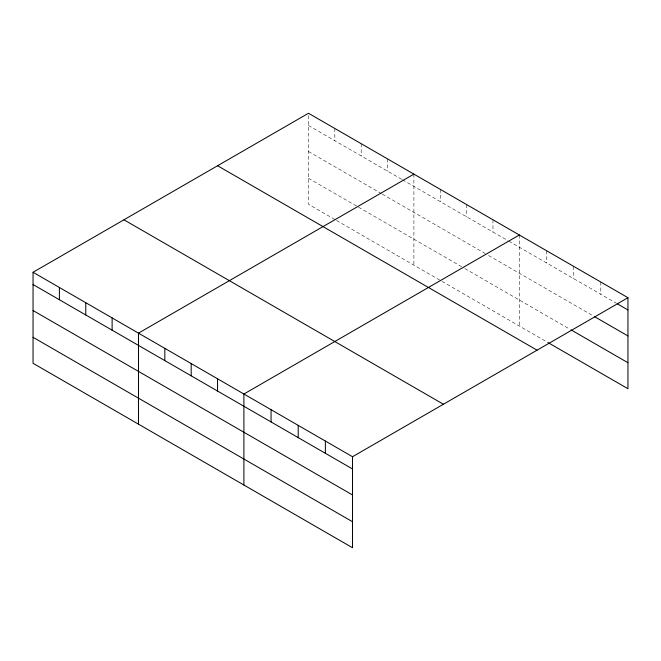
<?xml version="1.0" encoding="UTF-8"?>
<svg xmlns="http://www.w3.org/2000/svg" width="661" height="661" viewBox="0 0 661 661"><rect width="100%" height="100%" fill="white"/><g stroke="black" fill="none" stroke-linecap="round" stroke-linejoin="round"><path stroke-width="0.5" stroke-dasharray="3.31 2.48" d="M334.83 219.493L308.48 204.274L308.48 113.262M308.48 125.507L401.607 179.271M402.483 179.784L507.904 240.645M508.788 241.158L616.564 303.382M308.48 151.501L381.397 193.599M382.273 194.111L485.067 253.452M488.578 255.485L592.909 315.718M308.48 178.28L357.675 206.686M358.551 207.199L463.981 268.06M464.857 268.573L570.137 329.352M336.589 220.51L440.259 280.363M442.019 281.379L548.233 342.704M600.791 282.032L600.791 294.277M573.641 266.35L573.641 278.595M546.482 250.676L546.482 262.921M519.331 234.994L519.331 326.013M492.974 219.774L492.974 232.028M466.616 204.563L466.616 216.808M440.259 189.343L440.259 201.588M413.902 174.124L413.902 265.144M387.544 158.913L387.544 171.158M361.187 143.693L361.187 155.938M334.83 128.474L334.83 140.727"/><path stroke-width="0.99" d="M352.52 494.965L352.52 456.726L33.05 272.274L33.05 363.294L352.52 547.738L352.52 494.965L33.05 310.521M548.233 342.704L627.95 388.726L627.95 297.706L308.48 113.262L33.05 272.274M413.902 174.124L138.48 333.144L138.48 424.164M519.331 234.994L243.901 394.014L243.901 485.025M352.52 456.726L627.95 297.706M617.44 303.886L627.95 309.951M594.66 316.726L627.95 335.945M571.013 329.856L627.95 362.732M217.585 165.737L537.062 350.181M123.938 219.799L443.415 404.251M33.05 284.527L352.52 468.971M33.05 337.3L352.52 521.744M325.369 441.044L325.369 453.289M298.21 425.37L298.21 437.615M271.06 409.688L271.06 421.941M217.543 378.794L217.543 391.039M191.186 363.575L191.186 375.828M164.829 348.364L164.829 360.609M112.122 317.924L112.122 330.178M85.765 302.713L85.765 314.958M59.407 287.494L59.407 299.739"/></g></svg>
